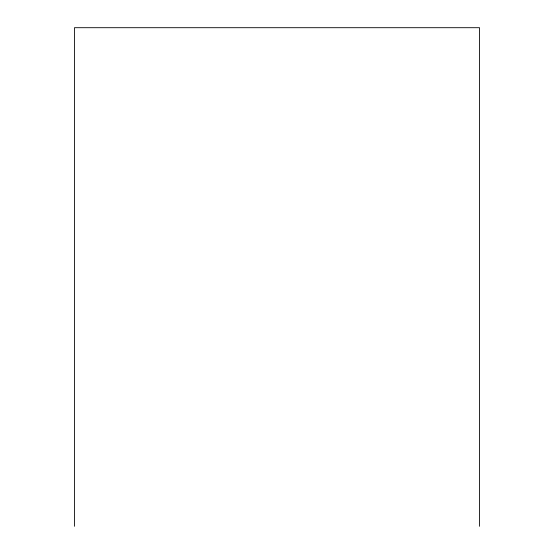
<?xml version="1.0" encoding="UTF-8"?>
<svg xmlns="http://www.w3.org/2000/svg" width="554" height="554" viewBox="0 0 554 554"><rect width="100%" height="100%" fill="white"/><g stroke="black" fill="none" stroke-linecap="round" stroke-linejoin="round"><path stroke-width="0.83" d="M479.535 526.3L479.535 27.7L74.465 27.7L74.465 526.3"/></g></svg>
